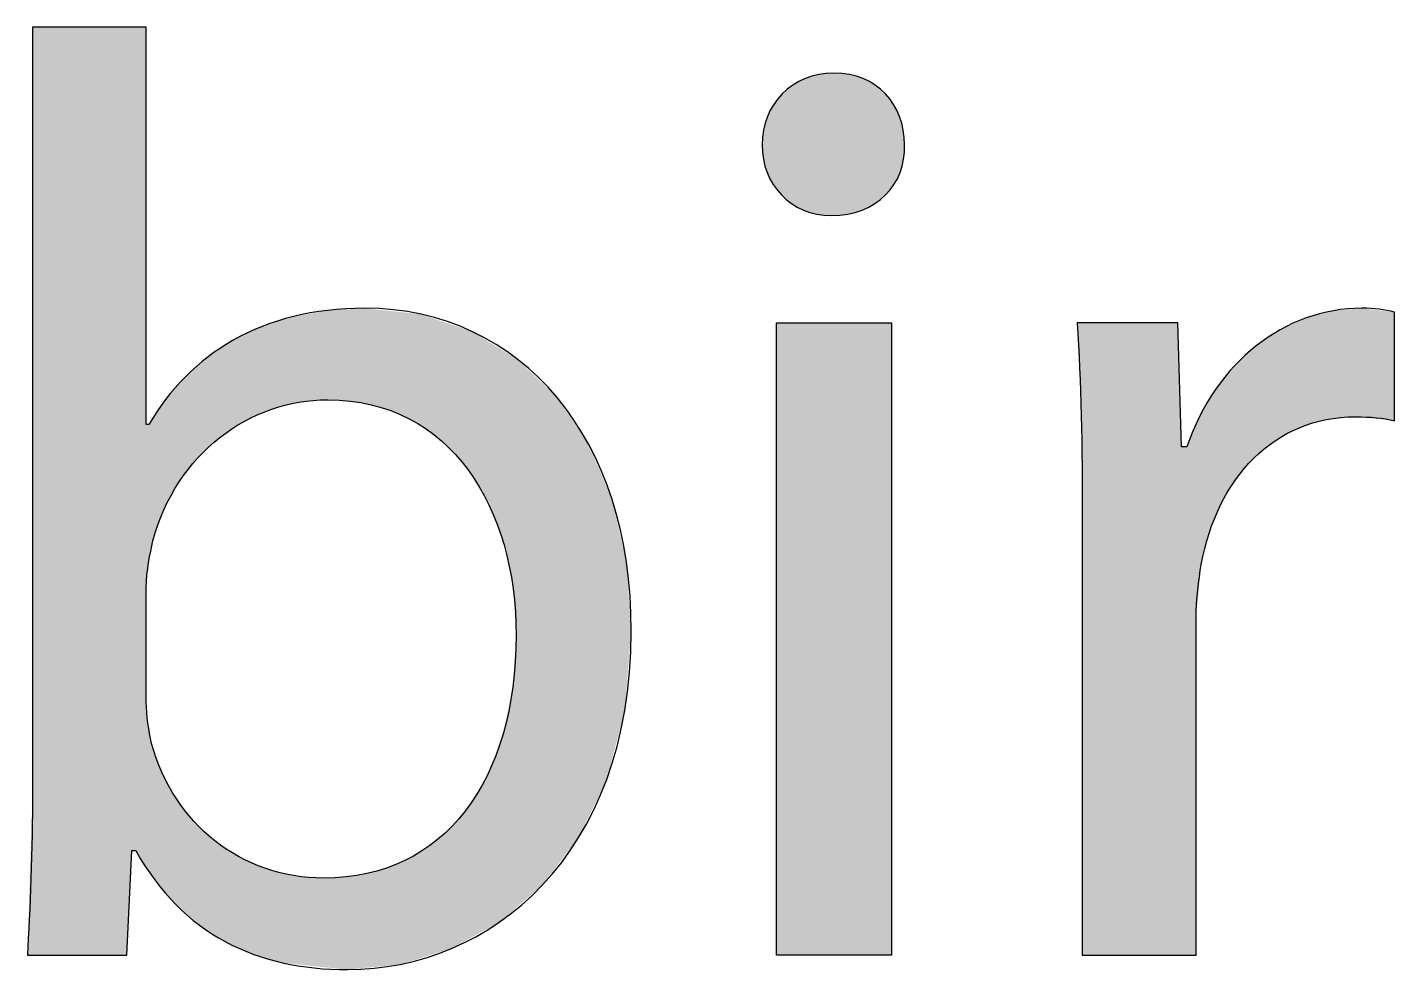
# Model space of a CAD drawing. Extents: x -102 to 434, y -1398 to -13.
# Drawn here: x -101.9 to -90.39, y -1177.91 to -1169.98 of the extents above; entities that cross this region are included whole.
import ezdxf

# ---------------------------------------------------------------- set-up
doc = ezdxf.new("R2010")
doc.units = 0
doc.layers.add('LAYER_1', color=7, linetype='CONTINUOUS')

# ---------------------------------------------------------------- blocks, each defined once
blk = doc.blocks.new('*U66')
at = {"layer": 'LAYER_1', "color": 250, "extrusion": (0, 0, -1)}
for points in [[(101.856, -1177.791), (101.856, -1169.983), (101.064, -1177.791)], [(101.064, -1177.791), (101.856, -1169.983), (101.064, -1169.983)], [(101.064, -1177.791), (101.064, -1169.983), (101.02, -1176.911)], [(101.02, -1176.911), (101.064, -1169.983), (101.02, -1169.983)], [(101.02, -1176.911), (101.02, -1169.983), (100.987, -1176.911)], [(100.987, -1176.911), (101.02, -1169.983), (100.987, -1169.983)], [(100.899, -1177.047), (100.987, -1169.983), (100.899, -1169.983)], [(99.373, -1173.118), (99.373, -1172.365), (99.371, -1173.117)], [(99.043, -1173.152), (99.063, -1172.347), (99.043, -1172.349)], [(99.006, -1173.159), (99.043, -1172.349), (99.006, -1172.353)], [(98.879, -1173.197), (99.006, -1172.353), (98.879, -1172.367)], [(99.851, -1173.199), (99.851, -1172.478), (99.753, -1173.174)], [(99.753, -1173.174), (99.753, -1172.446), (99.66, -1173.15)], [(99.66, -1173.15), (99.66, -1172.417), (99.66, -1173.15)], [(99.66, -1173.15), (99.66, -1172.417), (99.615, -1173.138)], [(99.615, -1173.138), (99.615, -1172.409), (99.403, -1173.12)], [(99.403, -1173.12), (99.403, -1172.371), (99.373, -1173.118)], [(98.84, -1173.209), (98.879, -1172.367), (98.84, -1172.371)], [(98.762, -1173.243), (98.84, -1172.371), (98.762, -1172.379)], [(98.724, -1173.26), (98.762, -1172.379), (98.724, -1172.383)], [(98.687, -1173.277), (98.724, -1172.383), (98.687, -1172.387)], [(98.587, -1173.337), (98.687, -1172.387), (98.587, -1172.398)], [(98.58, -1173.341), (98.587, -1172.398), (98.58, -1172.4)], [(98.545, -1173.362), (98.58, -1172.4), (98.545, -1172.412)], [(98.447, -1173.437), (98.545, -1172.412), (98.447, -1172.445)], [(98.415, -1173.462), (98.447, -1172.445), (98.415, -1172.456)], [(98.332, -1173.544), (98.415, -1172.456), (98.332, -1172.484)], [(100.123, -1173.331), (100.123, -1172.595), (100.075, -1173.299)], [(100.075, -1173.299), (100.075, -1172.572), (100.003, -1173.267)], [(100.003, -1173.267), (100.003, -1172.538), (99.924, -1173.232)], [(99.924, -1173.232), (99.924, -1172.501), (99.901, -1173.221)], [(99.901, -1173.221), (99.901, -1172.493), (99.851, -1173.199)], [(98.326, -1173.55), (98.332, -1172.484), (98.326, -1172.486)], [(98.297, -1173.578), (98.326, -1172.486), (98.297, -1172.496)], [(98.216, -1173.677), (98.297, -1172.496), (98.216, -1172.524)], [(98.191, -1173.707), (98.216, -1172.524), (98.191, -1172.532)], [(98.154, -1173.763), (98.191, -1172.532), (98.154, -1172.545)], [(98.118, -1173.818), (98.154, -1172.545), (98.118, -1172.567)], [(98.097, -1173.849), (98.118, -1172.567), (98.097, -1172.579)], [(98.032, -1173.971), (98.097, -1172.579), (98.032, -1172.62)], [(100.281, -1173.435), (100.281, -1172.691), (100.236, -1173.406)], [(100.236, -1173.406), (100.236, -1172.662), (100.164, -1173.358)], [(100.164, -1173.358), (100.164, -1172.614), (100.123, -1173.331)], [(98.015, -1174.002), (98.032, -1172.62), (98.015, -1172.63)], [(97.958, -1174.154), (98.015, -1172.63), (97.958, -1172.665)], [(97.928, -1174.232), (97.958, -1172.665), (97.928, -1172.683)], [(97.897, -1174.316), (97.928, -1172.683), (97.897, -1172.702)], [(97.889, -1174.337), (97.897, -1172.702), (97.889, -1172.707)], [(97.815, -1174.694), (97.889, -1172.707), (97.815, -1172.753)], [(100.452, -1173.594), (100.452, -1172.82), (100.379, -1173.526)], [(100.379, -1173.526), (100.379, -1172.756), (100.323, -1173.474)], [(100.323, -1173.474), (100.323, -1172.719), (100.281, -1173.435)], [(97.812, -1174.706), (97.815, -1172.753), (97.812, -1172.754)], [(97.787, -1175.097), (97.812, -1172.754), (97.787, -1172.77)], [(97.787, -1177.391), (97.787, -1172.77), (97.77, -1177.376)], [(97.77, -1177.376), (97.787, -1172.77), (97.77, -1172.781)], [(97.77, -1177.376), (97.77, -1172.781), (97.567, -1177.202)], [(97.567, -1177.202), (97.77, -1172.781), (97.567, -1172.978)], [(100.57, -1173.741), (100.57, -1172.923), (100.499, -1173.65)], [(100.499, -1173.65), (100.499, -1172.861), (100.465, -1173.606)], [(100.465, -1173.606), (100.465, -1172.831), (100.452, -1173.594)], [(100.65, -1173.858), (100.65, -1173.014), (100.648, -1173.855)], [(100.648, -1173.855), (100.648, -1173.013), (100.623, -1173.809)], [(100.623, -1173.809), (100.623, -1172.984), (100.57, -1173.741)], [(97.567, -1177.202), (97.567, -1172.978), (97.442, -1177.038)], [(97.442, -1177.038), (97.567, -1172.978), (97.442, -1173.099)], [(100.768, -1174.09), (100.768, -1173.162), (100.751, -1174.043)], [(100.751, -1174.043), (100.751, -1173.136), (100.736, -1174.016)], [(100.736, -1174.016), (100.736, -1173.114), (100.65, -1173.858)], [(97.442, -1177.038), (97.442, -1173.099), (97.261, -1176.801)], [(97.261, -1176.801), (97.442, -1173.099), (97.261, -1173.368)], [(100.844, -1174.305), (100.844, -1173.277), (100.828, -1174.261)], [(100.828, -1174.261), (100.828, -1173.253), (100.768, -1174.09)], [(100.899, -1174.701), (100.899, -1173.326), (100.885, -1174.548)], [(100.885, -1174.548), (100.899, -1173.326), (100.885, -1173.326)], [(100.885, -1174.548), (100.885, -1173.326), (100.88, -1174.487)], [(100.88, -1174.487), (100.885, -1173.326), (100.88, -1173.326)], [(100.88, -1174.487), (100.88, -1173.326), (100.877, -1174.473)], [(100.877, -1174.473), (100.88, -1173.326), (100.877, -1173.326)], [(100.877, -1174.473), (100.877, -1173.326), (100.855, -1174.361)], [(100.855, -1174.361), (100.855, -1173.293), (100.844, -1174.305)], [(97.261, -1176.801), (97.261, -1173.368), (97.176, -1176.625)], [(97.176, -1176.625), (97.261, -1173.368), (97.176, -1173.494)], [(97.176, -1176.625), (97.176, -1173.494), (97.025, -1176.312)], [(97.025, -1176.312), (97.176, -1173.494), (97.025, -1173.85)], [(97.025, -1176.312), (97.025, -1173.85), (96.979, -1176.138)], [(96.979, -1176.138), (97.025, -1173.85), (96.979, -1173.958)], [(96.979, -1176.138), (96.979, -1173.958), (96.873, -1175.733)], [(96.873, -1175.733), (96.979, -1173.958), (96.873, -1174.419)], [(96.873, -1175.733), (96.873, -1174.419), (96.858, -1175.55)], [(96.858, -1175.55), (96.873, -1174.419), (96.858, -1174.483)], [(96.858, -1175.55), (96.858, -1174.483), (96.819, -1175.064)], [(97.815, -1177.415), (97.815, -1175.535), (97.812, -1177.413)], [(97.812, -1177.413), (97.812, -1175.499), (97.787, -1177.391)], [(100.885, -1177.069), (100.899, -1175.658), (100.885, -1175.838)], [(100.88, -1177.077), (100.885, -1175.838), (100.88, -1175.869)], [(100.877, -1177.082), (100.88, -1175.869), (100.877, -1175.885)], [(100.855, -1177.115), (100.877, -1175.885), (100.855, -1176.01)], [(97.897, -1177.486), (97.897, -1175.931), (97.889, -1177.479)], [(97.889, -1177.479), (97.889, -1175.892), (97.815, -1177.415)], [(100.844, -1177.132), (100.855, -1176.01), (100.844, -1176.04)], [(100.828, -1177.157), (100.844, -1176.04), (100.828, -1176.083)], [(97.928, -1177.513), (97.928, -1176.025), (97.897, -1177.486)], [(100.768, -1177.227), (100.828, -1176.083), (100.768, -1176.251)], [(97.958, -1177.529), (97.958, -1176.112), (97.928, -1177.513)], [(100.751, -1177.247), (100.768, -1176.251), (100.751, -1176.282)], [(98.015, -1177.561), (98.015, -1176.243), (97.958, -1177.529)], [(100.736, -1177.264), (100.751, -1176.282), (100.736, -1176.309)], [(100.65, -1177.365), (100.736, -1176.309), (100.65, -1176.467)], [(98.032, -1177.57), (98.032, -1176.28), (98.015, -1177.561)], [(100.648, -1177.366), (100.65, -1176.467), (100.648, -1176.47)], [(100.623, -1177.388), (100.648, -1176.47), (100.623, -1176.502)], [(100.57, -1177.434), (100.623, -1176.502), (100.57, -1176.571)], [(98.154, -1177.637), (98.154, -1176.488), (98.118, -1177.617)], [(98.118, -1177.617), (98.118, -1176.436), (98.097, -1177.606)], [(98.097, -1177.606), (98.097, -1176.399), (98.032, -1177.57)], [(100.499, -1177.497), (100.57, -1176.571), (100.499, -1176.663)], [(98.216, -1177.671), (98.216, -1176.577), (98.191, -1177.657)], [(98.191, -1177.657), (98.191, -1176.542), (98.154, -1177.637)], [(100.465, -1177.527), (100.499, -1176.663), (100.465, -1176.695)], [(100.452, -1177.538), (100.465, -1176.695), (100.452, -1176.707)], [(100.379, -1177.584), (100.452, -1176.707), (100.379, -1176.775)], [(98.332, -1177.735), (98.332, -1176.71), (98.326, -1177.732)], [(98.326, -1177.732), (98.326, -1176.705), (98.297, -1177.716)], [(98.297, -1177.716), (98.297, -1176.671), (98.216, -1177.671)], [(100.323, -1177.62), (100.379, -1176.775), (100.323, -1176.828)], [(100.281, -1177.648), (100.323, -1176.828), (100.281, -1176.856)], [(98.447, -1177.771), (98.447, -1176.817), (98.415, -1177.761)], [(98.415, -1177.761), (98.415, -1176.787), (98.332, -1177.735)], [(100.236, -1177.676), (100.281, -1176.856), (100.236, -1176.885)], [(100.164, -1177.709), (100.236, -1176.885), (100.164, -1176.934)], [(100.123, -1177.727), (100.164, -1176.934), (100.123, -1176.961)], [(100.075, -1177.749), (100.123, -1176.961), (100.075, -1176.982)], [(98.587, -1177.814), (98.587, -1176.917), (98.58, -1177.812)], [(98.58, -1177.812), (98.58, -1176.914), (98.545, -1177.801)], [(98.545, -1177.801), (98.545, -1176.888), (98.447, -1177.771)], [(100.003, -1177.781), (100.075, -1176.982), (100.003, -1177.014)], [(99.924, -1177.805), (100.003, -1177.014), (99.924, -1177.049)], [(99.901, -1177.811), (99.924, -1177.049), (99.901, -1177.06)], [(99.851, -1177.826), (99.901, -1177.06), (99.851, -1177.072)], [(99.753, -1177.855), (99.851, -1177.072), (99.753, -1177.097)], [(98.879, -1177.88), (98.879, -1177.058), (98.84, -1177.876)], [(98.84, -1177.876), (98.84, -1177.042), (98.762, -1177.868)], [(98.762, -1177.868), (98.762, -1177.01), (98.724, -1177.856)], [(98.724, -1177.856), (98.724, -1176.994), (98.687, -1177.845)], [(98.687, -1177.845), (98.687, -1176.974), (98.587, -1177.814)], [(99.66, -1177.865), (99.753, -1177.097), (99.66, -1177.121)], [(99.66, -1177.865), (99.66, -1177.121), (99.66, -1177.121)], [(99.615, -1177.869), (99.66, -1177.121), (99.615, -1177.125)], [(99.403, -1177.892), (99.615, -1177.125), (99.403, -1177.142)], [(99.205, -1177.912), (99.205, -1177.131), (99.182, -1177.91)], [(99.182, -1177.91), (99.182, -1177.127), (99.063, -1177.898)], [(99.063, -1177.898), (99.063, -1177.108), (99.043, -1177.896)], [(99.043, -1177.896), (99.043, -1177.104), (99.006, -1177.892)], [(99.006, -1177.892), (99.006, -1177.094), (98.879, -1177.88)]]:
    blk.add_solid(points, dxfattribs=at)
at = {"layer": 'LAYER_1', "color": 250}
for points in [[(-100.987, -1176.911), (-100.987, -1169.983), (-100.899, -1177.047)], [(-99.373, -1173.118), (-99.403, -1172.371), (-99.373, -1172.365)], [(-99.371, -1173.117), (-99.373, -1172.365), (-99.371, -1172.365)], [(-99.219, -1173.126), (-99.371, -1172.365), (-99.219, -1172.356)], [(-99.371, -1173.117), (-99.371, -1172.365), (-99.219, -1173.126)], [(-99.219, -1173.126), (-99.219, -1172.356), (-99.205, -1173.127)], [(-99.205, -1173.127), (-99.219, -1172.356), (-99.205, -1172.356)], [(-99.182, -1173.128), (-99.205, -1172.356), (-99.182, -1172.354)], [(-99.205, -1173.127), (-99.205, -1172.356), (-99.182, -1173.128)], [(-99.063, -1173.149), (-99.182, -1172.354), (-99.063, -1172.347)], [(-99.182, -1173.128), (-99.182, -1172.354), (-99.063, -1173.149)], [(-99.063, -1173.149), (-99.063, -1172.347), (-99.043, -1173.152)], [(-99.043, -1173.152), (-99.043, -1172.349), (-99.006, -1173.159)], [(-99.006, -1173.159), (-99.006, -1172.353), (-98.879, -1173.197)], [(-99.851, -1173.199), (-99.901, -1172.493), (-99.851, -1172.478)], [(-99.753, -1173.174), (-99.851, -1172.478), (-99.753, -1172.446)], [(-99.66, -1173.15), (-99.753, -1172.446), (-99.66, -1172.417)], [(-99.615, -1173.138), (-99.66, -1172.417), (-99.615, -1172.409)], [(-99.66, -1173.15), (-99.66, -1172.417), (-99.66, -1172.417)], [(-99.403, -1173.12), (-99.615, -1172.409), (-99.403, -1172.371)], [(-98.879, -1173.197), (-98.879, -1172.367), (-98.84, -1173.209)], [(-98.84, -1173.209), (-98.84, -1172.371), (-98.762, -1173.243)], [(-98.762, -1173.243), (-98.762, -1172.379), (-98.724, -1173.26)], [(-98.724, -1173.26), (-98.724, -1172.383), (-98.687, -1173.277)], [(-98.687, -1173.277), (-98.687, -1172.387), (-98.587, -1173.337)], [(-98.587, -1173.337), (-98.587, -1172.398), (-98.58, -1173.341)], [(-98.58, -1173.341), (-98.58, -1172.4), (-98.545, -1173.362)], [(-98.545, -1173.362), (-98.545, -1172.412), (-98.447, -1173.437)], [(-98.447, -1173.437), (-98.447, -1172.445), (-98.415, -1173.462)], [(-98.415, -1173.462), (-98.415, -1172.456), (-98.332, -1173.544)], [(-100.123, -1173.331), (-100.164, -1172.614), (-100.123, -1172.595)], [(-100.075, -1173.299), (-100.123, -1172.595), (-100.075, -1172.572)], [(-100.003, -1173.267), (-100.075, -1172.572), (-100.003, -1172.538)], [(-99.924, -1173.232), (-100.003, -1172.538), (-99.924, -1172.501)], [(-99.901, -1173.221), (-99.924, -1172.501), (-99.901, -1172.493)], [(-98.332, -1173.544), (-98.332, -1172.484), (-98.326, -1173.55)], [(-98.326, -1173.55), (-98.326, -1172.486), (-98.297, -1173.578)], [(-98.297, -1173.578), (-98.297, -1172.496), (-98.216, -1173.677)], [(-98.216, -1173.677), (-98.216, -1172.524), (-98.191, -1173.707)], [(-98.191, -1173.707), (-98.191, -1172.532), (-98.154, -1173.763)], [(-98.154, -1173.763), (-98.154, -1172.545), (-98.118, -1173.818)], [(-98.118, -1173.818), (-98.118, -1172.567), (-98.097, -1173.849)], [(-98.097, -1173.849), (-98.097, -1172.579), (-98.032, -1173.971)], [(-100.281, -1173.435), (-100.323, -1172.719), (-100.281, -1172.691)], [(-100.236, -1173.406), (-100.281, -1172.691), (-100.236, -1172.662)], [(-100.164, -1173.358), (-100.236, -1172.662), (-100.164, -1172.614)], [(-98.032, -1173.971), (-98.032, -1172.62), (-98.015, -1174.002)], [(-98.015, -1174.002), (-98.015, -1172.63), (-97.958, -1174.154)], [(-97.958, -1174.154), (-97.958, -1172.665), (-97.928, -1174.232)], [(-97.928, -1174.232), (-97.928, -1172.683), (-97.897, -1174.316)], [(-97.897, -1174.316), (-97.897, -1172.702), (-97.889, -1174.337)], [(-97.889, -1174.337), (-97.889, -1172.707), (-97.815, -1174.694)], [(-100.452, -1173.594), (-100.465, -1172.831), (-100.452, -1172.82)], [(-100.379, -1173.526), (-100.452, -1172.82), (-100.379, -1172.756)], [(-100.323, -1173.474), (-100.379, -1172.756), (-100.323, -1172.719)], [(-97.815, -1174.694), (-97.815, -1172.753), (-97.812, -1174.706)], [(-97.812, -1174.706), (-97.812, -1172.754), (-97.787, -1175.097)], [(-100.57, -1173.741), (-100.623, -1172.984), (-100.57, -1172.923)], [(-100.499, -1173.65), (-100.57, -1172.923), (-100.499, -1172.861)], [(-100.465, -1173.606), (-100.499, -1172.861), (-100.465, -1172.831)], [(-100.65, -1173.858), (-100.736, -1173.114), (-100.65, -1173.014)], [(-100.648, -1173.855), (-100.65, -1173.014), (-100.648, -1173.013)], [(-100.623, -1173.809), (-100.648, -1173.013), (-100.623, -1172.984)], [(-100.768, -1174.09), (-100.828, -1173.253), (-100.768, -1173.162)], [(-100.751, -1174.043), (-100.768, -1173.162), (-100.751, -1173.136)], [(-100.736, -1174.016), (-100.751, -1173.136), (-100.736, -1173.114)], [(-100.844, -1174.305), (-100.855, -1173.293), (-100.844, -1173.277)], [(-100.828, -1174.261), (-100.844, -1173.277), (-100.828, -1173.253)], [(-100.855, -1174.361), (-100.877, -1173.326), (-100.855, -1173.293)], [(-97.787, -1177.391), (-97.812, -1175.499), (-97.787, -1175.097)], [(-97.815, -1177.415), (-97.889, -1175.892), (-97.815, -1175.535)], [(-97.812, -1177.413), (-97.815, -1175.535), (-97.812, -1175.499)], [(-100.899, -1177.047), (-100.899, -1175.658), (-100.885, -1177.069)], [(-100.885, -1177.069), (-100.885, -1175.838), (-100.88, -1177.077)], [(-100.88, -1177.077), (-100.88, -1175.869), (-100.877, -1177.082)], [(-100.877, -1177.082), (-100.877, -1175.885), (-100.855, -1177.115)], [(-97.897, -1177.486), (-97.928, -1176.025), (-97.897, -1175.931)], [(-97.889, -1177.479), (-97.897, -1175.931), (-97.889, -1175.892)], [(-100.855, -1177.115), (-100.855, -1176.01), (-100.844, -1177.132)], [(-100.844, -1177.132), (-100.844, -1176.04), (-100.828, -1177.157)], [(-97.928, -1177.513), (-97.958, -1176.112), (-97.928, -1176.025)], [(-100.828, -1177.157), (-100.828, -1176.083), (-100.768, -1177.227)], [(-97.958, -1177.529), (-98.015, -1176.243), (-97.958, -1176.112)], [(-100.768, -1177.227), (-100.768, -1176.251), (-100.751, -1177.247)], [(-98.015, -1177.561), (-98.032, -1176.28), (-98.015, -1176.243)], [(-100.751, -1177.247), (-100.751, -1176.282), (-100.736, -1177.264)], [(-100.736, -1177.264), (-100.736, -1176.309), (-100.65, -1177.365)], [(-98.032, -1177.57), (-98.097, -1176.399), (-98.032, -1176.28)], [(-101.856, -1177.791), (-101.9, -1177.791), (-101.856, -1176.417)], [(-100.65, -1177.365), (-100.65, -1176.467), (-100.648, -1177.366)], [(-100.648, -1177.366), (-100.648, -1176.47), (-100.623, -1177.388)], [(-100.623, -1177.388), (-100.623, -1176.502), (-100.57, -1177.434)], [(-98.154, -1177.637), (-98.191, -1176.542), (-98.154, -1176.488)], [(-98.118, -1177.617), (-98.154, -1176.488), (-98.118, -1176.436)], [(-98.097, -1177.606), (-98.118, -1176.436), (-98.097, -1176.399)], [(-100.57, -1177.434), (-100.57, -1176.571), (-100.499, -1177.497)], [(-98.216, -1177.671), (-98.297, -1176.671), (-98.216, -1176.577)], [(-98.191, -1177.657), (-98.216, -1176.577), (-98.191, -1176.542)], [(-100.499, -1177.497), (-100.499, -1176.663), (-100.465, -1177.527)], [(-100.465, -1177.527), (-100.465, -1176.695), (-100.452, -1177.538)], [(-100.452, -1177.538), (-100.452, -1176.707), (-100.379, -1177.584)], [(-98.332, -1177.735), (-98.415, -1176.787), (-98.332, -1176.71)], [(-98.326, -1177.732), (-98.332, -1176.71), (-98.326, -1176.705)], [(-98.297, -1177.716), (-98.326, -1176.705), (-98.297, -1176.671)], [(-100.379, -1177.584), (-100.379, -1176.775), (-100.323, -1177.62)], [(-100.323, -1177.62), (-100.323, -1176.828), (-100.281, -1177.648)], [(-98.447, -1177.771), (-98.545, -1176.888), (-98.447, -1176.817)], [(-98.415, -1177.761), (-98.447, -1176.817), (-98.415, -1176.787)], [(-100.281, -1177.648), (-100.281, -1176.856), (-100.236, -1177.676)], [(-100.236, -1177.676), (-100.236, -1176.885), (-100.164, -1177.709)], [(-100.164, -1177.709), (-100.164, -1176.934), (-100.123, -1177.727)], [(-100.123, -1177.727), (-100.123, -1176.961), (-100.075, -1177.749)], [(-98.587, -1177.814), (-98.687, -1176.974), (-98.587, -1176.917)], [(-98.58, -1177.812), (-98.587, -1176.917), (-98.58, -1176.914)], [(-98.545, -1177.801), (-98.58, -1176.914), (-98.545, -1176.888)], [(-100.075, -1177.749), (-100.075, -1176.982), (-100.003, -1177.781)], [(-100.003, -1177.781), (-100.003, -1177.014), (-99.924, -1177.805)], [(-99.924, -1177.805), (-99.924, -1177.049), (-99.901, -1177.811)], [(-99.901, -1177.811), (-99.901, -1177.06), (-99.851, -1177.826)], [(-99.851, -1177.826), (-99.851, -1177.072), (-99.753, -1177.855)], [(-98.879, -1177.88), (-99.006, -1177.094), (-98.879, -1177.058)], [(-98.84, -1177.876), (-98.879, -1177.058), (-98.84, -1177.042)], [(-98.762, -1177.868), (-98.84, -1177.042), (-98.762, -1177.01)], [(-98.724, -1177.856), (-98.762, -1177.01), (-98.724, -1176.994)], [(-98.687, -1177.845), (-98.724, -1176.994), (-98.687, -1176.974)], [(-99.753, -1177.855), (-99.753, -1177.097), (-99.66, -1177.865)], [(-99.66, -1177.865), (-99.66, -1177.121), (-99.66, -1177.865)], [(-99.66, -1177.865), (-99.66, -1177.121), (-99.615, -1177.869)], [(-99.615, -1177.869), (-99.615, -1177.125), (-99.403, -1177.892)], [(-99.373, -1177.895), (-99.403, -1177.142), (-99.373, -1177.141)], [(-99.403, -1177.892), (-99.403, -1177.142), (-99.373, -1177.895)], [(-99.373, -1177.895), (-99.373, -1177.141), (-99.371, -1177.895)], [(-99.371, -1177.895), (-99.373, -1177.141), (-99.371, -1177.141)], [(-99.219, -1177.911), (-99.371, -1177.141), (-99.219, -1177.133)], [(-99.371, -1177.895), (-99.371, -1177.141), (-99.219, -1177.911)], [(-99.205, -1177.912), (-99.219, -1177.133), (-99.205, -1177.131)], [(-99.219, -1177.911), (-99.219, -1177.133), (-99.205, -1177.912)], [(-99.182, -1177.91), (-99.205, -1177.131), (-99.182, -1177.127)], [(-99.063, -1177.898), (-99.182, -1177.127), (-99.063, -1177.108)], [(-99.043, -1177.896), (-99.063, -1177.108), (-99.043, -1177.104)], [(-99.006, -1177.892), (-99.043, -1177.104), (-99.006, -1177.094)]]:
    blk.add_solid(points, dxfattribs=at)
blk = doc.blocks.new('*U67')
at = {"layer": 'LAYER_1', "color": 250}
for points in [[(-95.315, -1171.54), (-95.356, -1170.414), (-95.315, -1170.4)], [(-95.3, -1171.544), (-95.315, -1170.4), (-95.3, -1170.394)], [(-95.315, -1171.54), (-95.315, -1170.4), (-95.3, -1171.544)], [(-95.258, -1171.555), (-95.3, -1170.394), (-95.258, -1170.384)], [(-95.3, -1171.544), (-95.3, -1170.394), (-95.258, -1171.555)], [(-95.24, -1171.557), (-95.258, -1170.384), (-95.24, -1170.38)], [(-95.258, -1171.555), (-95.258, -1170.384), (-95.24, -1171.557)], [(-95.198, -1171.564), (-95.24, -1170.38), (-95.198, -1170.374)], [(-95.24, -1171.557), (-95.24, -1170.38), (-95.198, -1171.564)], [(-95.178, -1171.565), (-95.198, -1170.374), (-95.178, -1170.371)], [(-95.198, -1171.564), (-95.198, -1170.374), (-95.178, -1171.565)], [(-95.135, -1171.567), (-95.178, -1170.371), (-95.135, -1170.369)], [(-95.178, -1171.565), (-95.178, -1170.371), (-95.135, -1171.567)], [(-95.113, -1171.566), (-95.135, -1170.369), (-95.113, -1170.368)], [(-95.514, -1171.432), (-95.548, -1170.543), (-95.514, -1170.512)], [(-95.505, -1171.438), (-95.514, -1170.512), (-95.505, -1170.504)], [(-95.514, -1171.432), (-95.514, -1170.512), (-95.505, -1171.438)], [(-95.469, -1171.466), (-95.505, -1170.504), (-95.469, -1170.477)], [(-95.505, -1171.438), (-95.505, -1170.504), (-95.469, -1171.466)], [(-95.459, -1171.472), (-95.469, -1170.477), (-95.459, -1170.469)], [(-95.469, -1171.466), (-95.469, -1170.477), (-95.459, -1171.472)], [(-95.421, -1171.495), (-95.459, -1170.469), (-95.421, -1170.447)], [(-95.459, -1171.472), (-95.459, -1170.469), (-95.421, -1171.495)], [(-95.409, -1171.501), (-95.421, -1170.447), (-95.409, -1170.44)], [(-95.421, -1171.495), (-95.421, -1170.447), (-95.409, -1171.501)], [(-95.37, -1171.52), (-95.409, -1170.44), (-95.37, -1170.421)], [(-95.409, -1171.501), (-95.409, -1170.44), (-95.37, -1171.52)], [(-95.356, -1171.525), (-95.37, -1170.421), (-95.356, -1170.414)], [(-95.37, -1171.52), (-95.37, -1170.421), (-95.356, -1171.525)], [(-95.356, -1171.525), (-95.356, -1170.414), (-95.315, -1171.54)], [(-95.623, -1171.306), (-95.649, -1170.682), (-95.623, -1170.639)], [(-95.619, -1171.311), (-95.623, -1170.639), (-95.619, -1170.632)], [(-95.623, -1171.306), (-95.623, -1170.639), (-95.619, -1171.311)], [(-95.597, -1171.343), (-95.619, -1170.632), (-95.597, -1170.601)], [(-95.619, -1171.311), (-95.619, -1170.632), (-95.597, -1171.343)], [(-95.591, -1171.351), (-95.597, -1170.601), (-95.591, -1170.593)], [(-95.597, -1171.343), (-95.597, -1170.601), (-95.591, -1171.351)], [(-95.586, -1171.358), (-95.591, -1170.593), (-95.586, -1170.585)], [(-95.591, -1171.351), (-95.591, -1170.593), (-95.586, -1171.358)], [(-95.554, -1171.394), (-95.586, -1170.585), (-95.554, -1170.55)], [(-95.586, -1171.358), (-95.586, -1170.585), (-95.554, -1171.394)], [(-95.548, -1171.4), (-95.554, -1170.55), (-95.548, -1170.543)], [(-95.554, -1171.394), (-95.554, -1170.55), (-95.548, -1171.4)], [(-95.548, -1171.4), (-95.548, -1170.543), (-95.514, -1171.432)], [(-95.675, -1171.205), (-95.692, -1170.79), (-95.675, -1170.74)], [(-95.673, -1171.209), (-95.675, -1170.74), (-95.673, -1170.735)], [(-95.675, -1171.205), (-95.675, -1170.74), (-95.673, -1171.209)], [(-95.651, -1171.257), (-95.673, -1170.735), (-95.651, -1170.688)], [(-95.673, -1171.209), (-95.673, -1170.735), (-95.651, -1171.257)], [(-95.649, -1171.262), (-95.651, -1170.688), (-95.649, -1170.682)], [(-95.651, -1171.257), (-95.651, -1170.688), (-95.649, -1171.262)], [(-95.649, -1171.262), (-95.649, -1170.682), (-95.623, -1171.306)], [(-95.707, -1171.093), (-95.715, -1170.91), (-95.707, -1170.852)], [(-95.706, -1171.095), (-95.707, -1170.852), (-95.706, -1170.849)], [(-95.707, -1171.093), (-95.707, -1170.852), (-95.706, -1171.095)], [(-95.693, -1171.15), (-95.706, -1170.849), (-95.693, -1170.795)], [(-95.706, -1171.095), (-95.706, -1170.849), (-95.693, -1171.15)], [(-95.692, -1171.153), (-95.693, -1170.795), (-95.692, -1170.79)], [(-95.693, -1171.15), (-95.693, -1170.795), (-95.692, -1171.153)], [(-95.692, -1171.153), (-95.692, -1170.79), (-95.675, -1171.205)], [(-95.715, -1171.034), (-95.718, -1170.973), (-95.715, -1170.913)], [(-95.715, -1171.035), (-95.715, -1170.913), (-95.715, -1170.91)], [(-95.715, -1171.035), (-95.715, -1170.91), (-95.707, -1171.093)], [(-95.715, -1171.034), (-95.715, -1170.913), (-95.715, -1171.035)]]:
    blk.add_solid(points, dxfattribs=at)
at = {"layer": 'LAYER_1', "color": 250, "extrusion": (0, 0, -1)}
for points in [[(95.135, -1171.567), (95.135, -1170.369), (95.113, -1171.566)], [(95.113, -1171.566), (95.113, -1170.368), (95.065, -1171.564)], [(95.065, -1171.564), (95.113, -1170.368), (95.065, -1170.37)], [(95.065, -1171.564), (95.065, -1170.37), (95.047, -1171.561)], [(95.047, -1171.561), (95.065, -1170.37), (95.047, -1170.371)], [(95.047, -1171.561), (95.047, -1170.371), (94.998, -1171.555)], [(94.998, -1171.555), (95.047, -1170.371), (94.998, -1170.378)], [(94.998, -1171.555), (94.998, -1170.378), (94.983, -1171.551)], [(94.983, -1171.551), (94.998, -1170.378), (94.983, -1170.38)], [(94.983, -1171.551), (94.983, -1170.38), (94.934, -1171.54)], [(94.934, -1171.54), (94.983, -1170.38), (94.934, -1170.392)], [(94.934, -1171.54), (94.934, -1170.392), (94.923, -1171.537)], [(94.923, -1171.537), (94.934, -1170.392), (94.923, -1170.394)], [(94.923, -1171.537), (94.923, -1170.394), (94.875, -1171.52)], [(94.875, -1171.52), (94.923, -1170.394), (94.875, -1170.412)], [(94.875, -1171.52), (94.875, -1170.412), (94.867, -1171.517)], [(94.867, -1171.517), (94.875, -1170.412), (94.867, -1170.414)], [(94.867, -1171.517), (94.867, -1170.414), (94.819, -1171.495)], [(94.819, -1171.495), (94.867, -1170.414), (94.819, -1170.437)], [(94.819, -1171.495), (94.819, -1170.437), (94.815, -1171.493)], [(94.815, -1171.493), (94.819, -1170.437), (94.815, -1170.44)], [(94.815, -1171.493), (94.815, -1170.44), (94.768, -1171.466)], [(94.768, -1171.466), (94.815, -1170.44), (94.768, -1170.468)], [(94.768, -1171.466), (94.768, -1170.468), (94.766, -1171.464)], [(94.766, -1171.464), (94.768, -1170.468), (94.766, -1170.469)], [(94.766, -1171.464), (94.766, -1170.469), (94.721, -1171.432)], [(94.721, -1171.432), (94.766, -1170.469), (94.721, -1170.504)], [(94.721, -1171.432), (94.721, -1170.504), (94.721, -1171.431)], [(94.721, -1171.431), (94.721, -1170.504), (94.721, -1170.504)], [(94.721, -1171.431), (94.721, -1170.504), (94.68, -1171.395)], [(94.68, -1171.395), (94.721, -1170.504), (94.68, -1170.543)], [(94.68, -1171.395), (94.68, -1170.543), (94.679, -1171.394)], [(94.679, -1171.394), (94.68, -1170.543), (94.679, -1170.544)], [(94.679, -1171.394), (94.679, -1170.544), (94.644, -1171.354)], [(94.644, -1171.354), (94.679, -1170.544), (94.644, -1170.585)], [(94.644, -1171.354), (94.644, -1170.585), (94.641, -1171.351)], [(94.641, -1171.351), (94.644, -1170.585), (94.641, -1170.589)], [(94.641, -1171.351), (94.641, -1170.589), (94.629, -1171.335)], [(94.629, -1171.335), (94.641, -1170.589), (94.629, -1170.606)], [(94.629, -1171.335), (94.629, -1170.606), (94.611, -1171.311)], [(94.611, -1171.311), (94.629, -1170.606), (94.611, -1170.632)], [(94.611, -1171.311), (94.611, -1170.632), (94.608, -1171.306)], [(94.608, -1171.306), (94.611, -1170.632), (94.608, -1170.638)], [(94.608, -1171.306), (94.608, -1170.638), (94.584, -1171.264)], [(94.584, -1171.264), (94.608, -1170.638), (94.584, -1170.682)], [(94.584, -1171.264), (94.584, -1170.682), (94.58, -1171.257)], [(94.58, -1171.257), (94.584, -1170.682), (94.58, -1170.691)], [(94.58, -1171.257), (94.58, -1170.691), (94.561, -1171.215)], [(94.561, -1171.215), (94.58, -1170.691), (94.561, -1170.735)], [(94.561, -1171.215), (94.561, -1170.735), (94.557, -1171.205)], [(94.557, -1171.205), (94.561, -1170.735), (94.557, -1170.748)], [(94.557, -1171.205), (94.557, -1170.748), (94.543, -1171.162)], [(94.543, -1171.162), (94.557, -1170.748), (94.543, -1170.79)], [(94.543, -1171.162), (94.543, -1170.79), (94.539, -1171.15)], [(94.539, -1171.15), (94.543, -1170.79), (94.539, -1170.808)], [(94.539, -1171.15), (94.539, -1170.808), (94.53, -1171.108)], [(94.53, -1171.108), (94.539, -1170.808), (94.53, -1170.849)], [(94.53, -1171.108), (94.53, -1170.849), (94.527, -1171.093)], [(94.527, -1171.093), (94.53, -1170.849), (94.527, -1170.873)], [(94.527, -1171.093), (94.527, -1170.873), (94.522, -1171.05)], [(94.522, -1171.05), (94.527, -1170.873), (94.522, -1170.91)], [(94.522, -1171.05), (94.522, -1170.91), (94.52, -1171.034)], [(94.52, -1171.034), (94.522, -1170.91), (94.52, -1170.952)], [(94.52, -1171.034), (94.52, -1170.952), (94.519, -1170.973)], [(95.597, -1177.791), (95.597, -1172.469), (95.591, -1177.791)], [(95.591, -1177.791), (95.597, -1172.469), (95.591, -1172.469)], [(95.591, -1177.791), (95.591, -1172.469), (95.586, -1177.791)], [(95.586, -1177.791), (95.591, -1172.469), (95.586, -1172.469)], [(95.586, -1177.791), (95.586, -1172.469), (95.554, -1177.791)], [(95.554, -1177.791), (95.586, -1172.469), (95.554, -1172.469)], [(95.554, -1177.791), (95.554, -1172.469), (95.548, -1177.791)], [(95.548, -1177.791), (95.554, -1172.469), (95.548, -1172.469)], [(95.548, -1177.791), (95.548, -1172.469), (95.514, -1177.791)], [(95.514, -1177.791), (95.548, -1172.469), (95.514, -1172.469)], [(95.514, -1177.791), (95.514, -1172.469), (95.505, -1177.791)], [(95.505, -1177.791), (95.514, -1172.469), (95.505, -1172.469)], [(95.505, -1177.791), (95.505, -1172.469), (95.469, -1177.791)], [(95.469, -1177.791), (95.505, -1172.469), (95.469, -1172.469)], [(95.469, -1177.791), (95.469, -1172.469), (95.459, -1177.791)], [(95.459, -1177.791), (95.469, -1172.469), (95.459, -1172.469)], [(95.459, -1177.791), (95.459, -1172.469), (95.421, -1177.791)], [(95.421, -1177.791), (95.459, -1172.469), (95.421, -1172.469)], [(95.421, -1177.791), (95.421, -1172.469), (95.409, -1177.791)], [(95.409, -1177.791), (95.421, -1172.469), (95.409, -1172.469)], [(95.409, -1177.791), (95.409, -1172.469), (95.37, -1177.791)], [(95.37, -1177.791), (95.409, -1172.469), (95.37, -1172.469)], [(95.37, -1177.791), (95.37, -1172.469), (95.356, -1177.791)], [(95.356, -1177.791), (95.37, -1172.469), (95.356, -1172.469)], [(95.356, -1177.791), (95.356, -1172.469), (95.315, -1177.791)], [(95.315, -1177.791), (95.356, -1172.469), (95.315, -1172.469)], [(95.315, -1177.791), (95.315, -1172.469), (95.3, -1177.791)], [(95.3, -1177.791), (95.315, -1172.469), (95.3, -1172.469)], [(95.3, -1177.791), (95.3, -1172.469), (95.258, -1177.791)], [(95.258, -1177.791), (95.3, -1172.469), (95.258, -1172.469)], [(95.258, -1177.791), (95.258, -1172.469), (95.24, -1177.791)], [(95.24, -1177.791), (95.258, -1172.469), (95.24, -1172.469)], [(95.24, -1177.791), (95.24, -1172.469), (95.198, -1177.791)], [(95.198, -1177.791), (95.24, -1172.469), (95.198, -1172.469)], [(95.198, -1177.791), (95.198, -1172.469), (95.178, -1177.791)], [(95.178, -1177.791), (95.198, -1172.469), (95.178, -1172.469)], [(95.178, -1177.791), (95.178, -1172.469), (95.135, -1177.791)], [(95.135, -1177.791), (95.178, -1172.469), (95.135, -1172.469)], [(95.135, -1177.791), (95.135, -1172.469), (95.113, -1177.791)], [(95.113, -1177.791), (95.135, -1172.469), (95.113, -1172.469)], [(95.113, -1177.791), (95.113, -1172.469), (95.065, -1177.791)], [(95.065, -1177.791), (95.113, -1172.469), (95.065, -1172.469)], [(95.065, -1177.791), (95.065, -1172.469), (95.047, -1177.791)], [(95.047, -1177.791), (95.065, -1172.469), (95.047, -1172.469)], [(95.047, -1177.791), (95.047, -1172.469), (94.998, -1177.791)], [(94.998, -1177.791), (95.047, -1172.469), (94.998, -1172.469)], [(94.998, -1177.791), (94.998, -1172.469), (94.983, -1177.791)], [(94.983, -1177.791), (94.998, -1172.469), (94.983, -1172.469)], [(94.983, -1177.791), (94.983, -1172.469), (94.934, -1177.791)], [(94.934, -1177.791), (94.983, -1172.469), (94.934, -1172.469)], [(94.934, -1177.791), (94.934, -1172.469), (94.923, -1177.791)], [(94.923, -1177.791), (94.934, -1172.469), (94.923, -1172.469)], [(94.923, -1177.791), (94.923, -1172.469), (94.875, -1177.791)], [(94.875, -1177.791), (94.923, -1172.469), (94.875, -1172.469)], [(94.875, -1177.791), (94.875, -1172.469), (94.867, -1177.791)], [(94.867, -1177.791), (94.875, -1172.469), (94.867, -1172.469)], [(94.867, -1177.791), (94.867, -1172.469), (94.819, -1177.791)], [(94.819, -1177.791), (94.867, -1172.469), (94.819, -1172.469)], [(94.819, -1177.791), (94.819, -1172.469), (94.815, -1177.791)], [(94.815, -1177.791), (94.819, -1172.469), (94.815, -1172.469)], [(94.815, -1177.791), (94.815, -1172.469), (94.768, -1177.791)], [(94.768, -1177.791), (94.815, -1172.469), (94.768, -1172.469)], [(94.768, -1177.791), (94.768, -1172.469), (94.766, -1177.791)], [(94.766, -1177.791), (94.768, -1172.469), (94.766, -1172.469)], [(94.766, -1177.791), (94.766, -1172.469), (94.721, -1177.791)], [(94.721, -1177.791), (94.766, -1172.469), (94.721, -1172.469)], [(94.721, -1177.791), (94.721, -1172.469), (94.721, -1177.791)], [(94.721, -1177.791), (94.721, -1172.469), (94.721, -1172.469)], [(94.721, -1177.791), (94.721, -1172.469), (94.68, -1177.791)], [(94.68, -1177.791), (94.721, -1172.469), (94.68, -1172.469)], [(94.68, -1177.791), (94.68, -1172.469), (94.679, -1177.791)], [(94.679, -1177.791), (94.68, -1172.469), (94.679, -1172.469)], [(94.679, -1177.791), (94.679, -1172.469), (94.644, -1177.791)], [(94.644, -1177.791), (94.679, -1172.469), (94.644, -1172.469)], [(94.644, -1177.791), (94.644, -1172.469), (94.641, -1177.791)], [(94.641, -1177.791), (94.644, -1172.469), (94.641, -1172.469)], [(94.641, -1177.791), (94.641, -1172.469), (94.629, -1177.791)], [(94.629, -1177.791), (94.641, -1172.469), (94.629, -1172.469)]]:
    blk.add_solid(points, dxfattribs=at)
blk = doc.blocks.new('*U68')
at = {"layer": 'LAYER_1', "color": 250}
for points in [[(-90.725, -1173.26), (-90.909, -1172.368), (-90.725, -1172.352)], [(-90.67, -1173.266), (-90.725, -1172.352), (-90.67, -1172.347)], [(-90.725, -1173.26), (-90.725, -1172.352), (-90.67, -1173.266)], [(-90.67, -1173.266), (-90.67, -1172.347), (-90.395, -1173.293)], [(-93.033, -1173.249), (-93.033, -1172.469), (-93.023, -1174.129)], [(-91.197, -1173.352), (-91.357, -1172.528), (-91.197, -1172.455)], [(-91.14, -1173.335), (-91.197, -1172.455), (-91.14, -1172.429)], [(-90.971, -1173.284), (-91.14, -1172.429), (-90.971, -1172.384)], [(-90.909, -1173.278), (-90.971, -1172.384), (-90.909, -1172.368)], [(-91.4, -1173.462), (-91.559, -1172.662), (-91.4, -1172.556)], [(-91.357, -1173.439), (-91.4, -1172.556), (-91.357, -1172.528)], [(-91.58, -1173.61), (-91.734, -1172.823), (-91.58, -1172.681)], [(-91.559, -1173.593), (-91.58, -1172.681), (-91.559, -1172.662)], [(-91.734, -1173.791), (-91.742, -1172.83), (-91.734, -1172.823)], [(-91.742, -1173.805), (-91.86, -1172.977), (-91.742, -1172.83)], [(-91.902, -1174.107), (-91.957, -1173.122), (-91.902, -1173.03)], [(-91.86, -1174.003), (-91.902, -1173.03), (-91.86, -1172.977)], [(-91.957, -1174.241), (-92.022, -1173.233), (-91.957, -1173.122)], [(-92.037, -1174.654), (-92.066, -1173.328), (-92.037, -1173.258)], [(-92.022, -1174.503), (-92.037, -1173.258), (-92.022, -1173.233)], [(-92.066, -1177.791), (-92.143, -1173.513), (-92.066, -1173.328)]]:
    blk.add_solid(points, dxfattribs=at)
at = {"layer": 'LAYER_1', "color": 250, "extrusion": (0, 0, -1)}
for points in [[(90.395, -1173.293), (90.67, -1172.347), (90.395, -1172.38)], [(93.033, -1173.249), (93.067, -1172.469), (93.033, -1172.469)], [(93.023, -1174.129), (93.033, -1172.469), (93.023, -1172.469)], [(93.023, -1177.791), (93.023, -1172.469), (92.22, -1177.791)], [(92.22, -1177.791), (93.023, -1172.469), (92.22, -1172.469)], [(92.22, -1177.791), (92.22, -1172.469), (92.187, -1177.791)], [(92.187, -1177.791), (92.22, -1172.469), (92.187, -1173.513)], [(91.197, -1173.352), (91.197, -1172.455), (91.14, -1173.335)], [(91.14, -1173.335), (91.14, -1172.429), (90.971, -1173.284)], [(90.971, -1173.284), (90.971, -1172.384), (90.909, -1173.278)], [(90.909, -1173.278), (90.909, -1172.368), (90.725, -1173.26)], [(91.4, -1173.462), (91.4, -1172.556), (91.357, -1173.439)], [(91.357, -1173.439), (91.357, -1172.528), (91.197, -1173.352)], [(91.58, -1173.61), (91.58, -1172.681), (91.559, -1173.593)], [(91.559, -1173.593), (91.559, -1172.662), (91.4, -1173.462)], [(91.734, -1173.791), (91.734, -1172.823), (91.58, -1173.61)], [(91.742, -1173.805), (91.742, -1172.83), (91.734, -1173.791)], [(91.902, -1174.107), (91.902, -1173.03), (91.86, -1174.003)], [(91.86, -1174.003), (91.86, -1172.977), (91.742, -1173.805)], [(91.957, -1174.241), (91.957, -1173.122), (91.902, -1174.107)], [(92.037, -1174.654), (92.037, -1173.258), (92.022, -1174.503)], [(92.022, -1174.503), (92.022, -1173.233), (91.957, -1174.241)], [(92.066, -1174.954), (92.066, -1173.328), (92.037, -1174.654)], [(92.187, -1177.791), (92.187, -1173.513), (92.143, -1177.791)], [(92.143, -1177.791), (92.187, -1173.513), (92.143, -1173.513)], [(92.143, -1177.791), (92.143, -1173.513), (92.066, -1177.791)]]:
    blk.add_solid(points, dxfattribs=at)
blk = doc.blocks.new('BLOCK_13')
at = {"layer": 'LAYER_1'}
blk.add_lwpolyline([(-95.597, -1177.791), (-95.597, -1172.469), (-94.629, -1172.469), (-94.629, -1177.791), (-95.597, -1177.791)], dxfattribs=at)
for points, knots in [([(-101.9, -1177.791), (-101.878, -1177.428), (-101.856, -1176.889), (-101.856, -1176.417), (-101.856, -1176.417), (-101.856, -1169.983), (-101.856, -1169.983), (-101.856, -1169.983), (-100.899, -1169.983), (-100.899, -1169.983), (-100.899, -1169.983), (-100.899, -1173.326), (-100.899, -1173.326), (-100.899, -1173.326), (-100.877, -1173.326), (-100.877, -1173.326), (-100.536, -1172.733), (-99.92, -1172.347), (-99.063, -1172.347), (-97.743, -1172.347), (-96.808, -1173.447), (-96.819, -1175.064), (-96.819, -1176.967), (-98.018, -1177.912), (-99.205, -1177.912), (-99.975, -1177.912), (-100.591, -1177.616), (-100.987, -1176.911), (-100.987, -1176.911), (-101.02, -1176.911), (-101.02, -1176.911), (-101.02, -1176.911), (-101.064, -1177.791), (-101.064, -1177.791), (-101.064, -1177.791), (-101.9, -1177.791), (-101.9, -1177.791)], [0, 0, 0, 0, 1, 1, 1, 2, 2, 2, 3, 3, 3, 4, 4, 4, 5, 5, 5, 6, 6, 6, 7, 7, 7, 8, 8, 8, 9, 9, 9, 10, 10, 10, 11, 11, 11, 12, 12, 12, 12]), ([(-94.519, -1170.973), (-94.508, -1171.303), (-94.75, -1171.567), (-95.135, -1171.567), (-95.476, -1171.567), (-95.718, -1171.303), (-95.718, -1170.973), (-95.718, -1170.632), (-95.465, -1170.368), (-95.113, -1170.368), (-94.75, -1170.368), (-94.519, -1170.632), (-94.519, -1170.973)], [0, 0, 0, 0, 1, 1, 1, 2, 2, 2, 3, 3, 3, 4, 4, 4, 4]), ([(-93.023, -1174.129), (-93.023, -1173.502), (-93.034, -1172.963), (-93.067, -1172.469), (-93.067, -1172.469), (-92.22, -1172.469), (-92.22, -1172.469), (-92.22, -1172.469), (-92.187, -1173.513), (-92.187, -1173.513), (-92.187, -1173.513), (-92.143, -1173.513), (-92.143, -1173.513), (-91.901, -1172.799), (-91.319, -1172.347), (-90.67, -1172.347), (-90.56, -1172.347), (-90.483, -1172.358), (-90.395, -1172.38), (-90.395, -1172.38), (-90.395, -1173.293), (-90.395, -1173.293), (-90.494, -1173.271), (-90.593, -1173.26), (-90.725, -1173.26), (-91.406, -1173.26), (-91.891, -1173.777), (-92.022, -1174.503), (-92.044, -1174.635), (-92.066, -1174.789), (-92.066, -1174.954), (-92.066, -1174.954), (-92.066, -1177.791), (-92.066, -1177.791), (-92.066, -1177.791), (-93.023, -1177.791), (-93.023, -1177.791), (-93.023, -1177.791), (-93.023, -1174.129), (-93.023, -1174.129)], [0, 0, 0, 0, 1, 1, 1, 2, 2, 2, 3, 3, 3, 4, 4, 4, 5, 5, 5, 6, 6, 6, 7, 7, 7, 8, 8, 8, 9, 9, 9, 10, 10, 10, 11, 11, 11, 12, 12, 12, 13, 13, 13, 13]), ([(-100.899, -1175.658), (-100.899, -1175.779), (-100.877, -1175.9), (-100.855, -1176.01), (-100.668, -1176.681), (-100.107, -1177.142), (-99.403, -1177.142), (-98.392, -1177.142), (-97.787, -1176.318), (-97.787, -1175.097), (-97.787, -1174.03), (-98.337, -1173.117), (-99.371, -1173.117), (-100.03, -1173.117), (-100.646, -1173.568), (-100.844, -1174.305), (-100.866, -1174.415), (-100.899, -1174.547), (-100.899, -1174.701), (-100.899, -1174.701), (-100.899, -1175.658), (-100.899, -1175.658)], [0, 0, 0, 0, 1, 1, 1, 2, 2, 2, 3, 3, 3, 4, 4, 4, 5, 5, 5, 6, 6, 6, 7, 7, 7, 7])]:
    blk.add_open_spline(points, degree=3, knots=knots, dxfattribs=at)
at = {"layer": 'LAYER_1', "color": 250}
for name in ['*U66', '*U67', '*U68']:
    blk.add_blockref(name, (0, 0), dxfattribs=at)

msp = doc.modelspace()

# ---------------------------------------------------------------- block references
at = {"layer": 'LAYER_1'}
msp.add_blockref('BLOCK_13', (0, 0), dxfattribs=at)

doc.saveas('drawing.dxf')
